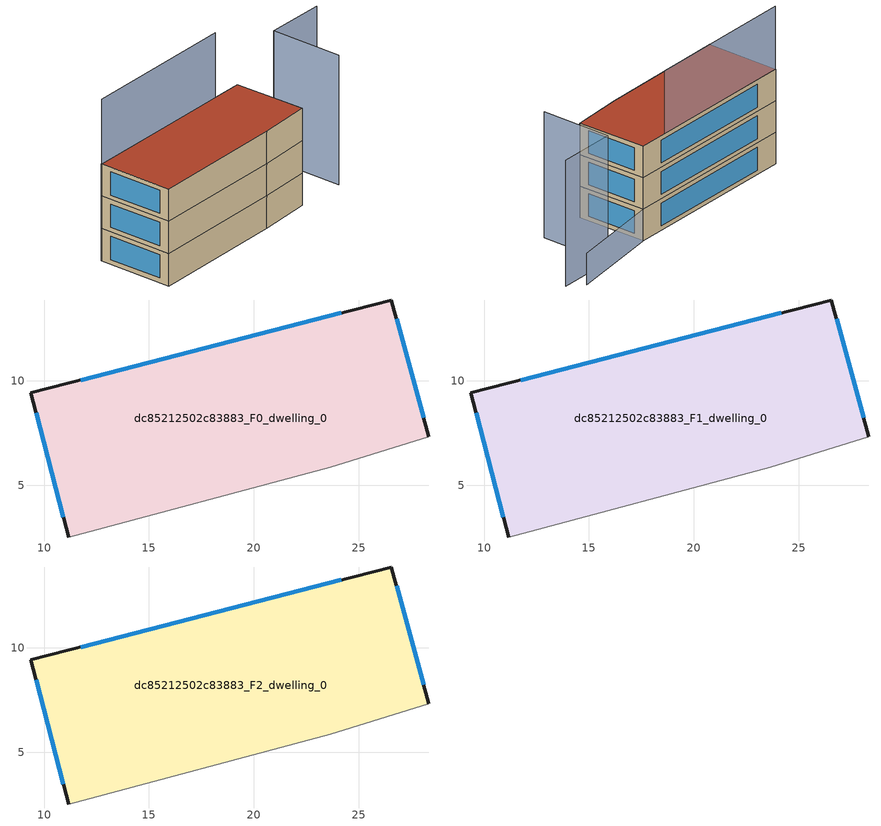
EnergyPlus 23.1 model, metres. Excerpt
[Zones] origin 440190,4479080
dc85212502c83883_F0_dwelling_0
 floor ground (EU_floor_Construction): 26.57,13.85 28.35,7.33 23.65,5.86 11.17,2.54 9.36,9.41 z0
 wall outside (EU_wall_Construction): 28.35,7.33 26.57,13.85 9.36,9.41 11.17,2.54 z0:3
 wall adiabatic (EU_wall_Construction): 11.17,2.54 23.65,5.86 28.35,7.33 z0:3
 window (EU_Window_Construction): 9.61,8.46 10.92,3.49 / 24.18,13.23 11.75,10.03 / 28.1,8.23 26.82,12.94 z0.42:2.58
dc85212502c83883_F1_dwelling_0
 floor to dc85212502c83883_F0_dwelling_0 (EU_floor_Construction): 26.57,13.85 28.35,7.33 23.65,5.86 11.17,2.54 9.36,9.41 z3
 wall outside (EU_wall_Construction): 28.35,7.33 26.57,13.85 9.36,9.41 11.17,2.54 z3:6
 wall adiabatic (EU_wall_Construction): 11.17,2.54 23.65,5.86 28.35,7.33 z3:6
 window (EU_Window_Construction): 9.61,8.46 10.92,3.49 / 24.18,13.23 11.75,10.03 / 28.1,8.23 26.82,12.94 z3.42:5.58
dc85212502c83883_F2_dwelling_0
 floor to dc85212502c83883_F1_dwelling_0 (EU_floor_Construction): 26.57,13.85 28.35,7.33 23.65,5.86 11.17,2.54 9.36,9.41 z6
 wall outside (EU_wall_Construction): 28.35,7.33 26.57,13.85 9.36,9.41 11.17,2.54 z6:9
 wall adiabatic (EU_wall_Construction): 11.17,2.54 23.65,5.86 28.35,7.33 z6:9
 window (EU_Window_Construction): 9.61,8.46 10.92,3.49 / 24.18,13.23 11.75,10.03 / 28.1,8.23 26.82,12.94 z6.42:8.58
 roof outside (EU_roof_Construction): 28.35,7.33 26.57,13.85 9.36,9.41 11.17,2.54 23.65,5.86 z9
shading: 32.91,8.45 31.19,15.07 / 31.19,15.07 36.6,16.47 z0:12; 23.78,13.13 9.38,9.34 z0:15; 35.06,17.31 23.64,12.65 z0:3
[Building]
EU S2 Campaign: North Axis=0; Terrain=City; Solar Distribution=FullExterior
[Site:Location]
Madrid: Latitude=40.5; Longitude=-3.5; Time Zone=1; Elevation=609
[SizingPeriod:WeatherFileDays]
AnnualSizingPeriod: Begin Month=1; Begin Day of Month=1; End Month=12; End Day of Month=31; Day of Week for Start Day=Monday; Use Weather File Daylight Saving Period=No; Use Weather File Rain and Snow Indicators=No
[MATERIAL]
EU_InternalMass_Material: Roughness=MediumRough; Thickness=0.1; Conductivity=1; Density=1800; Specific Heat=900; Thermal Absorptance=0.9; Solar Absorptance=0.7; Visible Absorptance=0.7
[MATERIAL:NOMASS] Roughness=MediumRough; Thermal Absorptance=0.9; Solar Absorptance=0.7; Visible Absorptance=0.7
Name | Thermal Resistance
EU_wall_NoMass | 1.60022
EU_roof_NoMass | 1.57597
EU_floor_NoMass | 0.470652
[WINDOWMATERIAL:SIMPLEGLAZINGSYSTEM]
EU_Window_SimpleGlazing: UFactor=3.28802; Solar Heat Gain Coefficient=0.85; Visible Transmittance=0.85
[CONSTRUCTION]
EU_wall_Construction: EU_wall_NoMass
EU_roof_Construction: EU_roof_NoMass
EU_floor_Construction: EU_floor_NoMass
EU_Window_Construction: EU_Window_SimpleGlazing
EU_InternalMass_Construction: EU_InternalMass_Material
[ZONE] Type=1; Multiplier=1; Ceiling Height=autocalculate; Floor Area=autocalculate; Part of Total Floor Area=Yes
Name | Volume
dc85212502c83883_F0_dwelling_0 | 374.499
dc85212502c83883_F1_dwelling_0; dc85212502c83883_F2_dwelling_0 | 374.5
[INTERNALMASS] Construction=EU_InternalMass_Construction; Surface Area=124.833
Name | Zone or ZoneList
dc85212502c83883_F0_dwelling_0_EU_InternalMass | dc85212502c83883_F0_dwelling_0
dc85212502c83883_F1_dwelling_0_EU_InternalMass | dc85212502c83883_F1_dwelling_0
dc85212502c83883_F2_dwelling_0_EU_InternalMass | dc85212502c83883_F2_dwelling_0
[OTHEREQUIPMENT] Fuel Type=Electricity; Design Level Calculation Method=Watts/Area; Power per Zone Floor Area=1; Fraction Latent=0; Fraction Radiant=0; Fraction Lost=0; Carbon Dioxide Generation Rate=0; EndUse Subcategory=EU_Step8_InternalGains
Name | Zone or ZoneList or Space or SpaceList | Schedule
EU_Step8_InternalGain_dc85212502c83883_F0_dwelling_0_f000 | dc85212502c83883_F0_dwelling_0 | EU_Step8_GainSchedule_dc85212502c83883_F0_dwelling_0_f000
EU_Step8_InternalGain_dc85212502c83883_F1_dwelling_0_f000 | dc85212502c83883_F1_dwelling_0 | EU_Step8_GainSchedule_dc85212502c83883_F1_dwelling_0_f000
EU_Step8_InternalGain_dc85212502c83883_F2_dwelling_0_f000 | dc85212502c83883_F2_dwelling_0 | EU_Step8_GainSchedule_dc85212502c83883_F2_dwelling_0_f000
[ZONEVENTILATION:DESIGNFLOWRATE] Schedule=EU_AlwaysOn; Design Flow Rate Calculation Method=AirChanges/Hour; Air Changes per Hour=0.480704; Ventilation Type=Natural; Fan Pressure Rise=0; Fan Total Efficiency=1; Constant Term Coefficient=1; Temperature Term Coefficient=0; Velocity Term Coefficient=0; Velocity Squared Term Coefficient=0; Minimum Indoor Temperature=-100; Maximum Indoor Temperature=100; Delta Temperature=-100; Minimum Outdoor Temperature=-100; Maximum Outdoor Temperature=100; Maximum Wind Speed=40
Name | Zone or ZoneList or Space or SpaceList
EU_ConstantAir_dc85212502c83883_F0_dwelling_0 | dc85212502c83883_F0_dwelling_0
EU_ConstantAir_dc85212502c83883_F1_dwelling_0 | dc85212502c83883_F1_dwelling_0
EU_ConstantAir_dc85212502c83883_F2_dwelling_0 | dc85212502c83883_F2_dwelling_0
[HVACTEMPLATE:THERMOSTAT] Constant Heating Setpoint=20; Constant Cooling Setpoint=50
EU_HeatOnly_dc85212502c83883_F0_dwelling_0; EU_HeatOnly_dc85212502c83883_F1_dwelling_0; EU_HeatOnly_dc85212502c83883_F2_dwelling_0
[HVACTEMPLATE:ZONE:IDEALLOADSAIRSYSTEM] System Availability Schedule=EU_AlwaysOn; Maximum Heating Supply Air Temperature=50; Minimum Cooling Supply Air Temperature=13; Maximum Heating Supply Air Humidity Ratio=0.0156; Minimum Cooling Supply Air Humidity Ratio=0.0077; Heating Limit=NoLimit; Cooling Limit=NoLimit; Heating Availability Schedule=EU_AlwaysOn; Cooling Availability Schedule=EU_CoolingOff; Dehumidification Control Type=ConstantSensibleHeatRatio; Cooling Sensible Heat Ratio=0.7; Dehumidification Setpoint=60; Humidification Control Type=None; Humidification Setpoint=30; Outdoor Air Method=None; Outdoor Air Flow Rate per Person=0.00944; Outdoor Air Flow Rate per Zone Floor Area=0; Outdoor Air Flow Rate per Zone=0; Demand Controlled Ventilation Type=None; Outdoor Air Economizer Type=NoEconomizer; Heat Recovery Type=None; Sensible Heat Recovery Effectiveness=0.7; Latent Heat Recovery Effectiveness=0.65
Name | Template Thermostat
dc85212502c83883_F0_dwelling_0 | EU_HeatOnly_dc85212502c83883_F0_dwelling_0
dc85212502c83883_F1_dwelling_0 | EU_HeatOnly_dc85212502c83883_F1_dwelling_0
dc85212502c83883_F2_dwelling_0 | EU_HeatOnly_dc85212502c83883_F2_dwelling_0
[SIZING:ZONE] Zone Cooling Design Supply Air Temperature Input Method=SupplyAirTemperature; Zone Cooling Design Supply Air Temperature=13; Zone Heating Design Supply Air Temperature Input Method=SupplyAirTemperature; Zone Heating Design Supply Air Temperature=50; Zone Cooling Design Supply Air Humidity Ratio=0.008; Zone Heating Design Supply Air Humidity Ratio=0.008; Cooling Design Air Flow Method=DesignDay; Cooling Design Air Flow Rate=0; Cooling Minimum Air Flow per Zone Floor Area=0.000762; Cooling Minimum Air Flow=0; Cooling Minimum Air Flow Fraction=0.2; Heating Design Air Flow Method=DesignDay; Heating Design Air Flow Rate=0; Heating Maximum Air Flow per Zone Floor Area=0.002032; Heating Maximum Air Flow=0.141576; Heating Maximum Air Flow Fraction=0.3; Account for Dedicated Outdoor Air System=No; Dedicated Outdoor Air System Control Strategy=NeutralSupplyAir; Dedicated Outdoor Air Low Setpoint Temperature for Design=autosize; Dedicated Outdoor Air High Setpoint Temperature for Design=autosize; Zone Load Sizing Method=Sensible Load Only No Latent Load; Zone Latent Cooling Design Supply Air Humidity Ratio Input Method=HumidityRatioDifference; Zone Cooling Design Supply Air Humidity Ratio Difference=0.005; Zone Latent Heating Design Supply Air Humidity Ratio Input Method=HumidityRatioDifference; Zone Humidification Design Supply Air Humidity Ratio Difference=0.005
dc85212502c83883_F0_dwelling_0; dc85212502c83883_F1_dwelling_0; dc85212502c83883_F2_dwelling_0
[SCHEDULE:CONSTANT]
Name | Hourly Value
EU_AlwaysOn | 1
EU_CoolingOff | 0
[SCHEDULE:FILE] Column Number=1; Rows to Skip at Top=0; Number of Hours of Data=8760; Column Separator=Comma; Interpolate to Timestep=No; Minutes per Item=60; Adjust Schedule for Daylight Savings=Yes
Name | File
EU_Step8_GainSchedule_dc85212502c83883_F0_dwelling_0_f000 | ../../schedules/dc85212502c83883/dc85212502c83883_F0_dwelling_0_f000_gain.csv
EU_Step8_GainSchedule_dc85212502c83883_F1_dwelling_0_f000 | ../../schedules/dc85212502c83883/dc85212502c83883_F1_dwelling_0_f000_gain.csv
EU_Step8_GainSchedule_dc85212502c83883_F2_dwelling_0_f000 | ../../schedules/dc85212502c83883/dc85212502c83883_F2_dwelling_0_f000_gain.csv
